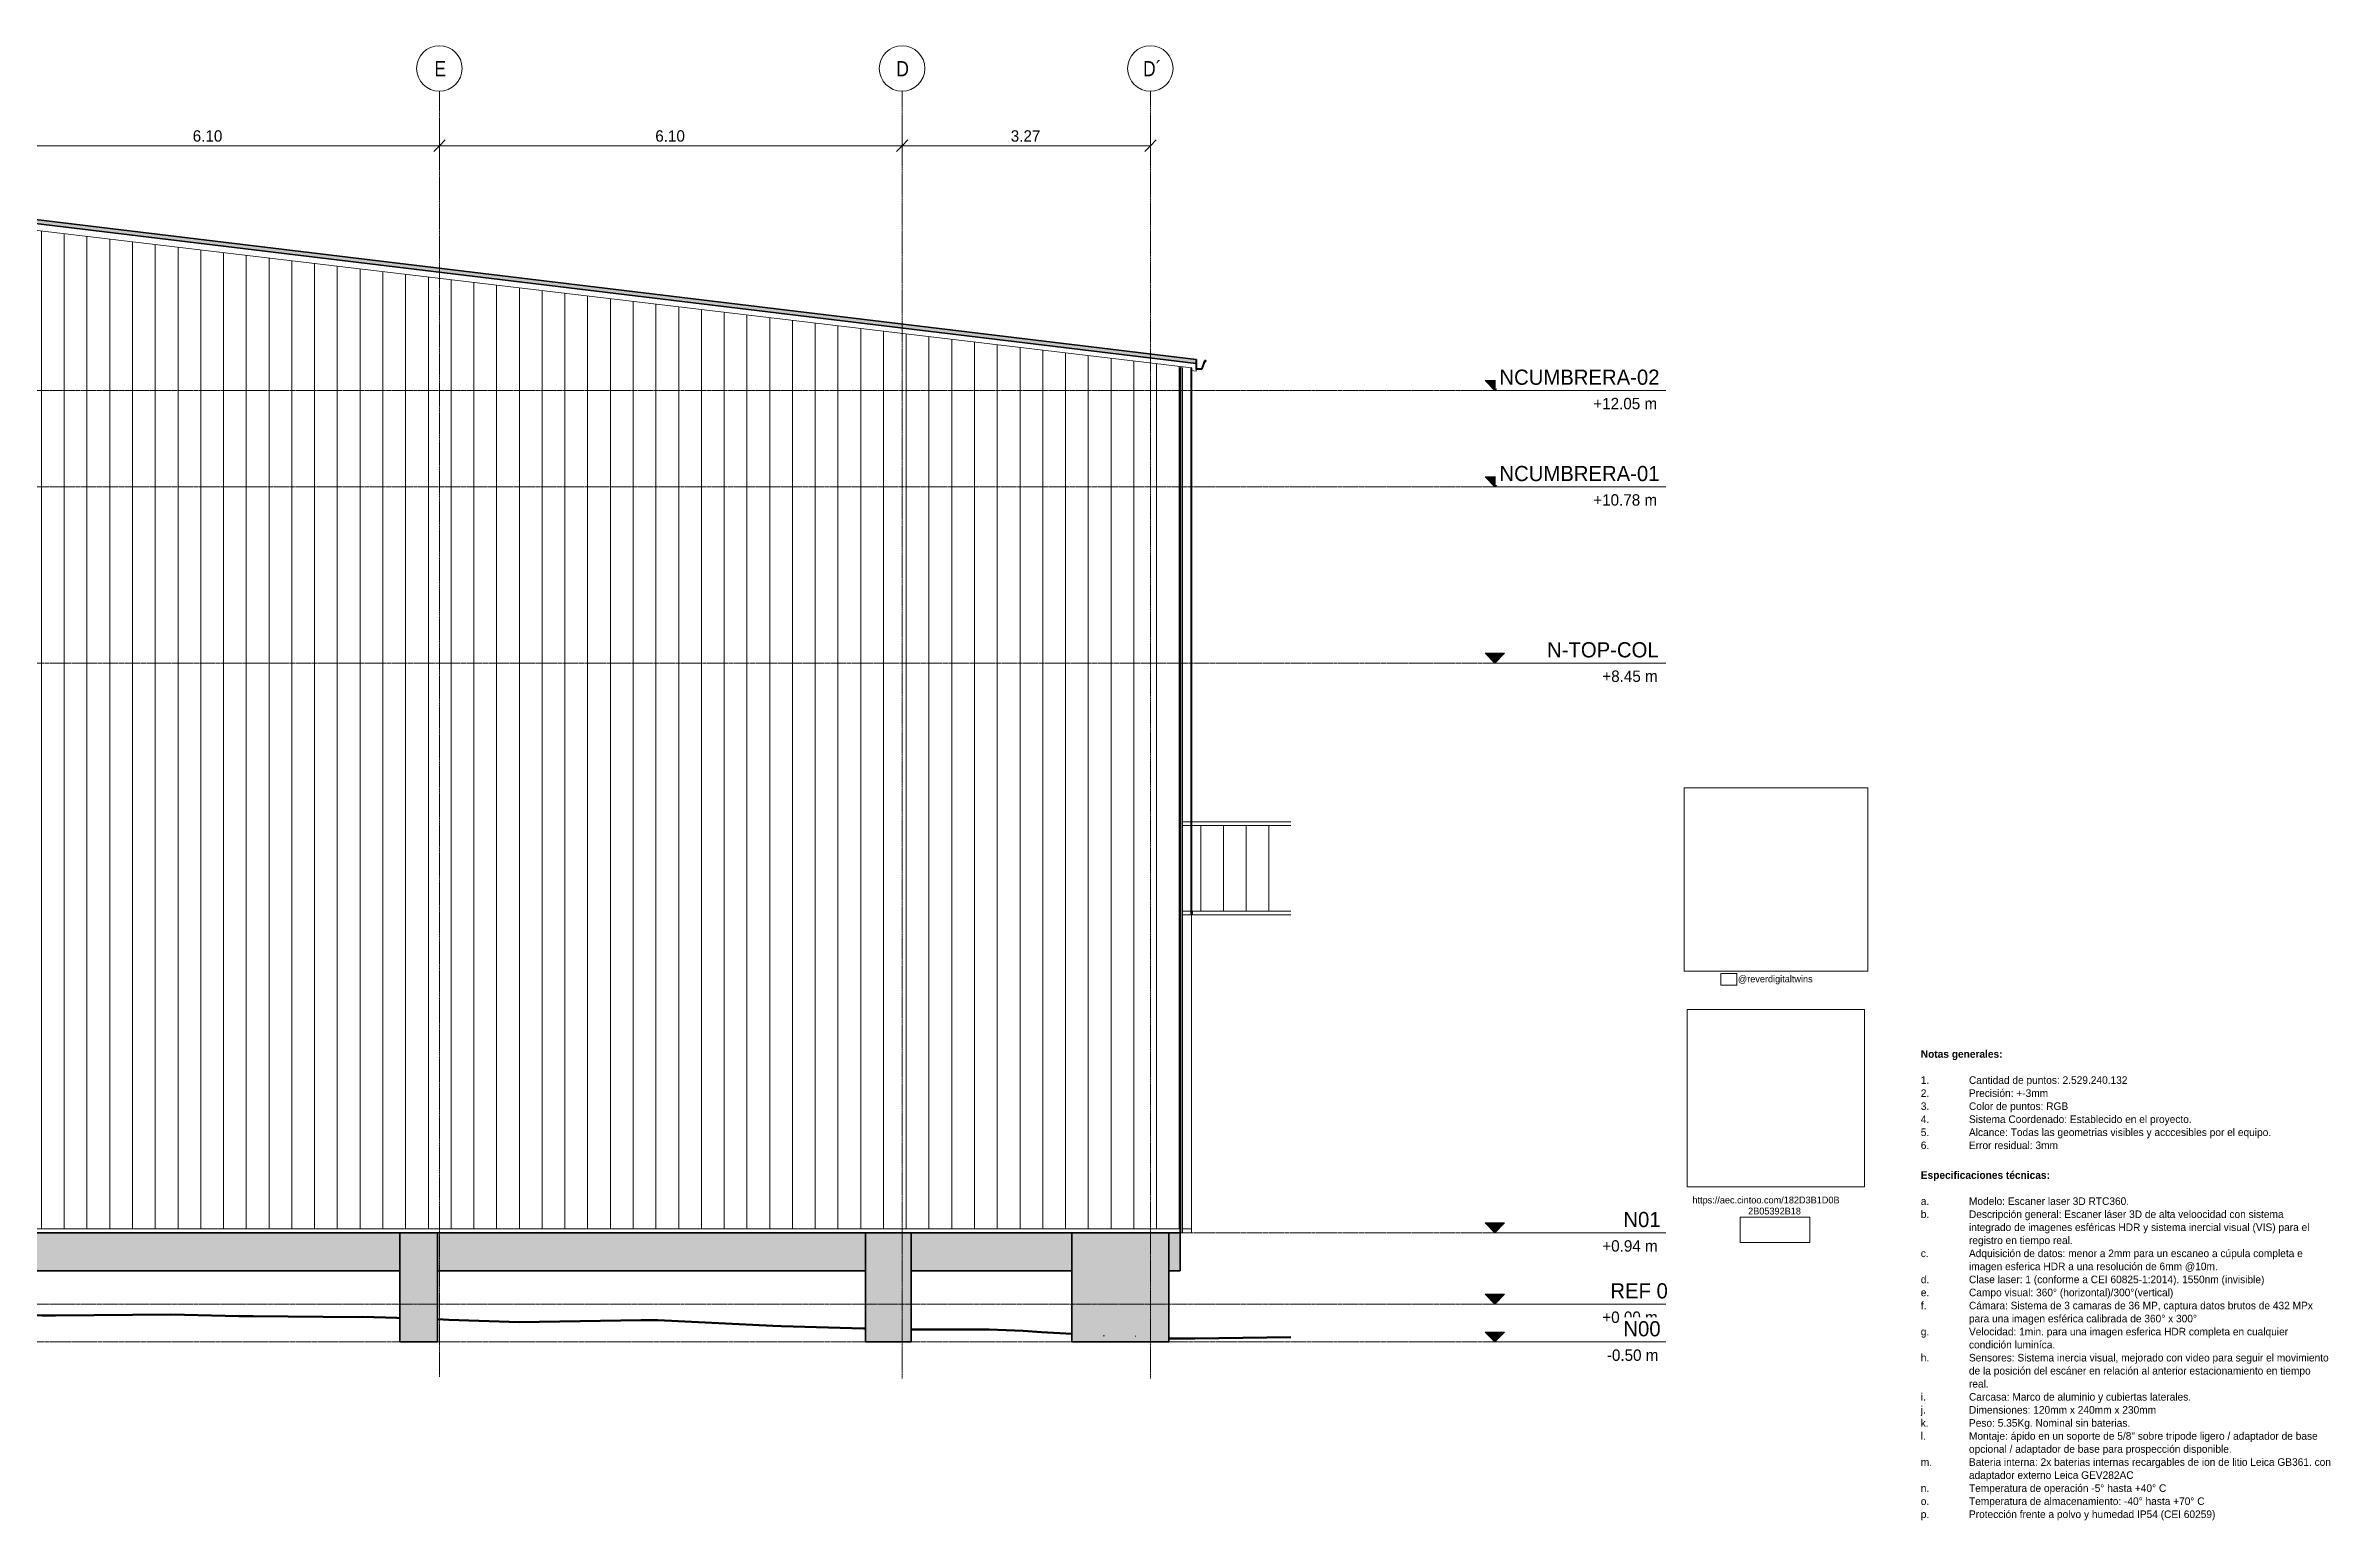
# Model space of a CAD drawing. Header units: centimetres. Extents: x -6716 to 10697, y -285 to 1669.
# Drawn here: x 7686 to 10697, y -285 to 1659 of the extents above; entities that cross this region are included whole.
import ezdxf

# ---------------------------------------------------------------- set-up
doc = ezdxf.new("R2010")
doc.units = ezdxf.units.CM
for name, pattern in [('Centre', [3.175, 0.635, -0.475, 1.59, -0.475]), ('Dash', [0.635, 0.3175, -0.3175]), ('Grid Line', [2.2225, 1.27, -0.3175, 0.3175, -0.3175])]:
    doc.linetypes.add(name, pattern=pattern)
for name, color, linetype, lineweight in [('A-ANNO-DIMS', 7, 'Continuous', 9), ('A-ANNO-DIMS-100', 7, 'Continuous', 9), ('A-FLOR', 7, 'Continuous', 9), ('A-FLOR-LEVL', 7, 'Continuous', 9), ('A-FLOR-PATT', 7, 'Continuous', 35), ('A-ROOF', 7, 'Continuous', 9), ('A-ROOF-MCUT', 7, 'Continuous', 35), ('A-ROOF-OTLN', 7, 'Continuous', 9), ('A-ROOF-PATT', 7, 'Continuous', 35), ('A-WALL', 7, 'Continuous', 9), ('A-WALL-PATT', 7, 'Continuous', 35), ('C-TOPO', 7, 'Continuous', 9), ('C-TOPO-MAJR', 7, 'Continuous', 70), ('G-ANNO-REFR', 7, 'Dash', 18), ('G-ANNO-TEXT', 7, 'Continuous', 9), ('S-GRID', 7, 'Continuous', 9), ('S-GRID-IDEN', 7, 'Continuous', 9)]:
    doc.layers.add(name, color=color, linetype=linetype, lineweight=lineweight)
doc.styles.add('Century Gothic', font='GOTHIC.TTF', dxfattribs={"height": 20})
doc.styles.add('Century Gothic_1', font='GOTHIC.TTF', dxfattribs={"height": 15})
doc.styles.add('Century Gothic_3', font='GOTHIC.TTF', dxfattribs={"height": 9})
doc.styles.add('Century Gothic_4', font='GOTHIC.TTF', dxfattribs={"height": 10})
doc.styles.add('Century Gothic_B', font='GOTHICB.TTF', dxfattribs={"height": 10})
doc.styles.add('Saira Condensed', font='SairaCondensed-Regular.ttf', dxfattribs={"height": 20})
doc.dimstyles.new('FCA_N_Cotas_E100', dxfattribs={"dimscale": 30.48, "dimtxt": 15.662524, "dimasz": 0.492126, "dimexe": 0.656168, "dimexo": 0.656168, "dimgap": 0.032808, "dimtad": 1, "dimlfac": 0.01, "dimrnd": 0.01, "dimzin": 0, "dimdsep": 46, "dimtxsty": 'Century Gothic_1', "dimblk1": 'OBLIQUE', "dimblk2": 'OBLIQUE', "dimsah": 1, "dimcen": 0.09, "dimdle": 0.656168, "dimadec": 3, "dimazin": 2, "dimtfac": 1, "dimtdec": 4, "dimtix": 1, "dimtmove": 0, "dimatfit": 3, "dimfxl": 1, "dimtvp": 1, "dimtolj": 1, "dimtzin": 0, "dimarcsym": 2})
picture_1 = doc.add_image_def('image1.jpg', size_in_pixel=(275, 100))
picture_2 = doc.add_image_def('image2.png', size_in_pixel=(160, 160))
picture_3 = doc.add_image_def('image3.jpeg', size_in_pixel=(2000, 2000))
picture_4 = doc.add_image_def('image4.jpg', size_in_pixel=(434, 317))

# ---------------------------------------------------------------- blocks, each defined once
blk = doc.blocks.new('PQ_RVR_ARQ-01_ZZ_ZZ_MO_T_A_rvt-3-Elevación Eje 25')
at = {"layer": 'A-ROOF-PATT', "lineweight": 9, "true_color": 0xeaeaea}
blk.add_hatch(color=254, dxfattribs=at).paths.add_polyline_path([(-2160.9, 1240.2), (-2160.9, 1245.2), (-4136.8, 1483.4), (-6109.6, 1250.8), (-6109.6, 1245.8), (-4136.8, 1478.4), (-3084, 1351.5)])
at = {"layer": 'A-WALL-PATT', "lineweight": 9, "true_color": 0xf2f2f2}
h = blk.add_hatch(dxfattribs=at)
h.set_pattern_fill('FP_8', style=0, pattern_type=2)
h.set_pattern_definition([(90, (0, 0), (-30, 2e-15), [])])
h.paths.add_polyline_path([(-6087, 99), (-2182.1, 99), (-2182.1, 1234.5), (-2179.1, 1234.5), (-2179.1, 635.8), (-2167.5, 635.8), (-2167.5, 1234.5), (-2167.5, 1234.5), (-4147.1, 1470.1), (-6087.7, 1241.7), (-6087.7, 99)])
h.paths.add_polyline_path([(-2167, 99), (-2167, 513), (-2179.1, 513), (-2179.1, 99)])
at = {"layer": 'A-WALL-PATT', "lineweight": 9, "true_color": 0xeaeaea}
for points in [[(-6090.7, 94), (-6088.2, 94), (-6088.2, 1234.5), (-6090.7, 1234.5), (-6090.7, 285)], [(-6088.2, 99), (-6087.7, 99), (-6087.7, 1234.5), (-6088.2, 1234.5), (-6088.2, 285)], [(-2182.1, 94), (-2181.6, 94.1), (-2181.6, 1234.5), (-2182.1, 1234.5), (-2182.1, 285)], [(-2181.6, 94), (-2179.1, 94), (-2179.1, 1234.5), (-2181.6, 1234.5), (-2181.6, 285)], [(-2167.5, 518), (-2167, 518), (-2167, 1234.5), (-2167.5, 1234.5), (-2167.5, 719.5)], [(-2168.2, 513), (-2165.7, 513), (-2165.7, 518), (-2168.2, 518)], [(-6087, 94), (-6087, 99), (-6089.5, 99), (-6089.5, 94), (-6087.7, 94)]]:
    blk.add_hatch(color=254, dxfattribs=at).paths.add_polyline_path(points)
at = {"layer": 'A-WALL-PATT', "lineweight": 9, "true_color": 0xf2f2f2}
h = blk.add_hatch(dxfattribs=at)
h.set_pattern_fill('FP_9', style=0, pattern_type=2)
h.set_pattern_definition([(90, (-0.6, 0), (-29.996, 2e-15), [])])
h.paths.add_polyline_path([(-2179.1, 518), (-2167.5, 518), (-2167.5, 630.8), (-2179.1, 630.8), (-2179.1, 519)])
h.paths.add_polyline_path([(-2036.1, 518), (-2036.1, 630.8), (-2167, 630.8), (-2167, 518), (-2165.7, 518)])
at = {"layer": 'A-ROOF', "color": 254, "lineweight": 35, "true_color": 0xcccccc}
for p, q in [((-4136.8, 1483.4), (-6109.6, 1250.8)), ((-6109.6, 1245.8), (-4136.8, 1478.4)), ((-2160.9, 1245.2), (-4136.8, 1483.4)), ((-4136.8, 1478.4), (-2160.9, 1240.2)), ((-6109.6, 1250.8), (-6109.6, 1245.8)), ((-2160.9, 1240.2), (-2160.9, 1245.2))]:
    blk.add_line(p, q, dxfattribs=at)
at = {"layer": 'A-ROOF-MCUT', "color": 254, "true_color": 0xcccccc}
for p, q in [((-6120.9, 1249.6), (-6122.1, 1249.6)), ((-6122.1, 1249.6), (-6122.1, 1248.3)), ((-6122.1, 1248.3), (-6120.9, 1248.3)), ((-6121.8, 1248.6), (-6121.8, 1249.2)), ((-6121.8, 1249.2), (-6120.9, 1249.2)), ((-6120.6, 1248.6), (-6121.8, 1248.6)), ((-6120.9, 1249.2), (-6120.9, 1249.6)), ((-6120.9, 1248.3), (-6117, 1238.3)), ((-6116.8, 1238.7), (-6120.6, 1248.6)), ((-6117, 1238.3), (-6109.6, 1238.3)), ((-6109.9, 1238.7), (-6116.8, 1238.7)), ((-6109.6, 1250.8), (-6109.9, 1250.8)), ((-6109.9, 1250.8), (-6109.9, 1238.7)), ((-6109.6, 1238.3), (-6109.6, 1250.8)), ((-2160.6, 1245.2), (-2160.9, 1245.2)), ((-2160.9, 1245.2), (-2160.9, 1232.7)), ((-2160.6, 1233.1), (-2160.6, 1245.2)), ((-2149.9, 1243), (-2153.7, 1233.1)), ((-2153.5, 1232.7), (-2149.7, 1242.7)), ((-2148.7, 1243), (-2149.9, 1243)), ((-2148.4, 1244), (-2149.7, 1244)), ((-2149.7, 1244), (-2149.7, 1243.6)), ((-2149.7, 1243.6), (-2148.7, 1243.6)), ((-2149.7, 1242.7), (-2148.4, 1242.7)), ((-2148.7, 1243.6), (-2148.7, 1243)), ((-2148.4, 1242.7), (-2148.4, 1244)), ((-2160.9, 1232.7), (-2153.5, 1232.7)), ((-2153.7, 1233.1), (-2160.6, 1233.1))]:
    blk.add_line(p, q, dxfattribs=at)
at = {"layer": 'A-ROOF-OTLN', "color": 254, "true_color": 0xcccccc}
for p, q in [((-6109.6, 1235.7), (-6109.6, 1238.3)), ((-6109.6, 1235.7), (-6087.7, 1238.3)), ((-2167, 1230.8), (-2160.9, 1230.1)), ((-2160.9, 1232.7), (-2160.9, 1230.1))]:
    blk.add_line(p, q, dxfattribs=at)
at = {"layer": 'A-WALL', "color": 254, "true_color": 0xcccccc}
for p, q in [((-4147.1, 1470.1), (-6087.7, 1241.7)), ((-2167.2, 1234.5), (-4147.1, 1470.1)), ((-6087.7, 1241.7), (-6087.7, 1234.5)), ((-6088.2, 1234.5), (-6090.7, 1234.5)), ((-6090.7, 1234.5), (-6090.7, 94)), ((-6088.2, 94), (-6088.2, 1234.5)), ((-2179.1, 1234.5), (-2181.6, 1234.5)), ((-2181.6, 1234.5), (-2181.6, 94)), ((-2179.1, 94), (-2179.1, 1234.5)), ((-2165.7, 518), (-2168.2, 518)), ((-2168.2, 518), (-2168.2, 513)), ((-2168.2, 513), (-2165.7, 513)), ((-2167, 99), (-2167, 513)), ((-2165.7, 513), (-2165.7, 518)), ((-6090.7, 94), (-6088.2, 94)), ((-6089.5, 99), (-6089.5, 94)), ((-6087, 99), (-6089.5, 99)), ((-6089.5, 94), (-6087, 94)), ((-6087, 94), (-6087, 99)), ((-2181.6, 94), (-2179.1, 94))]:
    blk.add_line(p, q, dxfattribs=at)
at = {"layer": 'A-WALL', "color": 254, "lineweight": 18, "true_color": 0xcccccc}
for p, q in [((-6087.7, 1241.7), (-6087.7, 1234.5)), ((-2179.1, 635.8), (-2167.5, 635.8)), ((-2167, 635.8), (-2036.1, 635.8)), ((-2179.1, 630.8), (-2167.5, 630.8)), ((-2167, 630.8), (-2036.1, 630.8)), ((-2179.1, 518), (-2168.2, 518)), ((-2179.1, 513), (-2168.2, 513)), ((-2165.7, 518), (-2036.1, 518)), ((-2165.7, 513), (-2036.1, 513)), ((-2182.1, 99), (-6087, 99)), ((-6077.9, 94), (-6087, 94)), ((-5131.4, 94), (-5918.3, 94)), ((-4523.2, 94), (-5061.4, 94)), ((-3820.5, 94), (-4453.2, 94)), ((-3211, 94), (-3750.5, 94)), ((-2596.8, 94), (-3161, 94)), ((-2324.9, 94), (-2536.8, 94)), ((-2182.1, 94), (-2197.2, 94)), ((-2167, 99), (-2179.1, 99)), ((-2167, 94), (-2179.1, 94)), ((-2167, 99), (-2167, 94))]:
    blk.add_line(p, q, dxfattribs=at)
at = {"layer": 'A-WALL', "color": 254, "lineweight": 35, "true_color": 0xcccccc}
for p, q in [((-6087.7, 1234.5), (-6088.2, 1234.5)), ((-6088.2, 1234.5), (-6088.2, 99)), ((-6087.7, 99), (-6087.7, 1234.5)), ((-2182.1, 1234.5), (-2182.1, 94)), ((-2181.6, 1234.5), (-2182.1, 1234.5)), ((-2181.6, 94), (-2181.6, 1234.5)), ((-2167.5, 1234.5), (-2167.5, 518)), ((-2167, 1234.5), (-2167.5, 1234.5)), ((-2167, 518), (-2167, 1234.5)), ((-2167.5, 518), (-2167, 518)), ((-6088.2, 99), (-6087.7, 99)), ((-5918.3, 94), (-6077.9, 94)), ((-6077.9, 94), (-6077.9, -50)), ((-5918.3, -50), (-5918.3, 94)), ((-5131.4, 94), (-5131.4, -50)), ((-5061.4, 94), (-5131.4, 94)), ((-5061.4, -50), (-5061.4, 94)), ((-4523.2, 94), (-4523.2, -50)), ((-4453.2, 94), (-4523.2, 94)), ((-4453.2, -50), (-4453.2, 94)), ((-3820.5, 94), (-3820.5, -50)), ((-3750.5, 94), (-3820.5, 94)), ((-3750.5, -50), (-3750.5, 94)), ((-3211, 94), (-3211, -50)), ((-3161, 94), (-3211, 94)), ((-3161, -50), (-3161, 94)), ((-2596.8, 94), (-2596.8, -50)), ((-2536.8, 94), (-2596.8, 94)), ((-2536.8, -50), (-2536.8, 94)), ((-2197.2, 94), (-2324.9, 94)), ((-2324.9, 94), (-2324.9, -50)), ((-2197.2, -50), (-2197.2, 94)), ((-2182.1, 94), (-2181.6, 94)), ((-6077.9, -50), (-5918.3, -50)), ((-5131.4, -50), (-5061.4, -50)), ((-4523.2, -50), (-4453.2, -50)), ((-3820.5, -50), (-3750.5, -50)), ((-3211, -50), (-3161, -50)), ((-2596.8, -50), (-2536.8, -50)), ((-2324.9, -50), (-2197.2, -50))]:
    blk.add_line(p, q, dxfattribs=at)
at = {"layer": 'C-TOPO', "color": 254, "lineweight": 70, "true_color": 0xdadada}
for p, q in [((-6227.6, 14), (-6156.5, 12.5)), ((-6156.5, 12.5), (-6114.4, 4.8)), ((-6114.4, 4.8), (-6077.9, -10.6)), ((-5429.1, -90.7), (-5161.3, 1.5)), ((-5161.3, 1.5), (-5146.9, 0.6)), ((-5146.9, 0.6), (-5131.4, 0.5)), ((-5061.4, 0), (-4801.8, -1.7)), ((-4801.8, -1.7), (-4784, -1.8)), ((-4784, -1.8), (-4781.5, -0.9)), ((-4781.5, -0.9), (-4612, -0.1)), ((-4612, -0.1), (-4573.5, -0.3)), ((-4573.5, -0.3), (-4565.9, -0.4)), ((-4565.9, -0.4), (-4543.9, -0.3)), ((-4131.9, -7.5), (-3843.8, -12.5)), ((-3843.8, -12.5), (-3824.3, -12.4)), ((-3824.3, -12.4), (-3820.5, -12.5)), ((-3750.5, -13.7), (-3749.1, -13.8)), ((-3749.1, -13.8), (-3682.6, -14.9)), ((-3682.6, -14.9), (-3664.9, -15.1)), ((-3664.9, -15.1), (-3512.9, -13.9)), ((-3512.9, -13.9), (-3423.1, -15.8)), ((-3423.1, -15.8), (-3404.1, -16)), ((-3404.1, -16), (-3265.8, -17.3)), ((-3265.8, -17.3), (-3260.1, -16.8)), ((-3260.1, -16.8), (-3214.9, -18.3)), ((-3214.9, -18.3), (-3211, -18.4)), ((-3161, -20.1), (-3146.3, -20.9)), ((-3146.3, -20.9), (-3053.7, -23.8)), ((-3053.7, -23.8), (-2892.7, -21.4)), ((-2892.7, -21.4), (-2870.9, -21.4)), ((-2870.9, -21.4), (-2719.3, -28.9)), ((-2719.3, -28.9), (-2707.6, -29.3)), ((-2707.6, -29.3), (-2599.6, -32)), ((-5978.4, -50), (-5932, -67.7)), ((-2599.6, -32), (-2596.8, -32.1)), ((-2536.8, -33.5), (-2523.1, -33.6)), ((-2523.1, -33.6), (-2433.7, -33.5)), ((-2433.7, -33.5), (-2389, -35.3)), ((-2389, -35.3), (-2365, -37)), ((-2365, -37), (-2324.9, -39.4)), ((-2197.2, -45.3), (-2175.2, -45.2)), ((-2175.2, -45.2), (-2174.8, -45.2)), ((-2174.8, -45.2), (-2162.7, -45.2)), ((-2162.7, -45.2), (-2036.1, -43.5)), ((-5932, -67.7), (-5882, -83.7)), ((-5882, -83.7), (-5855, -85.7)), ((-5855, -85.7), (-5713.4, -85.8)), ((-5713.4, -85.8), (-5623.6, -86.7)), ((-5623.6, -86.7), (-5591.8, -86.8)), ((-5591.8, -86.8), (-5524, -89.6)), ((-5524, -89.6), (-5449.1, -90.5)), ((-5449.1, -90.5), (-5429.1, -90.7))]:
    blk.add_line(p, q, dxfattribs=at)
at = {"layer": 'C-TOPO', "color": 254, "true_color": 0xdadada}
for p, q in [((-6156.5, 12.5), (-6227.6, 14)), ((-6114.4, 4.8), (-6156.5, 12.5)), ((-6114.4, 4.8), (-6077.9, -10.6)), ((-5161.3, 1.5), (-5429.1, -90.7)), ((-5161.3, 1.5), (-5165.4, 1.8)), ((-5146.9, 0.6), (-5161.3, 1.5)), ((-5146.9, 0.6), (-5131.4, 0.5)), ((-5061.4, 0), (-4801.8, -1.7)), ((-4784, -1.8), (-4801.8, -1.7)), ((-4781.5, -0.9), (-4788.1, -1.3)), ((-4784, -1.8), (-4784.5, -1.8)), ((-4781.5, -0.9), (-4784, -1.8)), ((-4781.5, -0.9), (-4612, -0.1)), ((-4612, -0.1), (-4573.5, -0.3)), ((-4573.5, -0.3), (-4565.9, -0.4)), ((-4543.9, -0.3), (-4565.9, -0.4)), ((-4523.2, -0.6), (-4543.9, -0.3)), ((-3843.8, -12.5), (-4453.2, -1.9)), ((-3848.9, -12.5), (-3843.8, -12.5)), ((-3824.3, -12.4), (-3843.8, -12.5)), ((-3820.5, -12.5), (-3824.3, -12.4)), ((-3749.1, -13.8), (-3750.5, -13.7)), ((-3749.1, -13.8), (-3682.6, -14.9)), ((-3664.9, -15.1), (-3682.6, -14.9)), ((-3512.9, -13.9), (-3664.9, -15.1)), ((-3512.9, -13.9), (-3423.1, -15.8)), ((-3423.1, -15.8), (-3404.1, -16)), ((-3404.1, -16), (-3265.8, -17.3)), ((-3265.8, -17.3), (-3260.1, -16.8)), ((-3214.9, -18.3), (-3260.1, -16.8)), ((-3211, -18.4), (-3214.9, -18.3)), ((-3161, -20.1), (-3146.3, -20.9)), ((-3053.7, -23.8), (-3146.3, -20.9)), ((-3053.7, -23.8), (-2892.7, -21.4)), ((-2870.9, -21.4), (-2892.7, -21.4)), ((-2719.3, -28.9), (-2870.9, -21.4)), ((-2707.6, -29.3), (-2719.3, -28.9)), ((-2599.6, -32), (-2707.6, -29.3)), ((-5932, -67.7), (-5978.4, -50)), ((-2596.8, -32.1), (-2599.6, -32)), ((-2523.1, -33.6), (-2536.8, -33.5)), ((-2433.7, -33.5), (-2523.1, -33.6)), ((-2433.7, -33.5), (-2389, -35.3)), ((-2365, -37), (-2389, -35.3)), ((-2324.9, -39.4), (-2365, -37)), ((-2281.8, -41.9), (-2283.5, -41.9)), ((-2240.7, -42.1), (-2241.5, -42.1)), ((-2175.2, -45.2), (-2197.2, -45.3)), ((-2174.8, -45.2), (-2175.2, -45.2)), ((-2162.7, -45.2), (-2174.8, -45.2)), ((-2036.1, -43.5), (-2162.7, -45.2)), ((-5932, -67.7), (-5882, -83.7)), ((-5855, -85.7), (-5882, -83.7)), ((-5713.4, -85.8), (-5855, -85.7)), ((-5713.4, -85.8), (-5623.6, -86.7)), ((-5623.6, -86.7), (-5591.8, -86.8)), ((-5524, -89.6), (-5591.8, -86.8)), ((-5524, -89.6), (-5449.1, -90.5)), ((-5429.1, -90.7), (-5449.1, -90.5))]:
    blk.add_line(p, q, dxfattribs=at)
at = {"layer": 'C-TOPO-MAJR', "color": 254, "true_color": 0xdadada}
for p, q in [((-6101.6, 0), (-6103.1, 0)), ((-5165.7, 0), (-5170.1, 0))]:
    blk.add_line(p, q, dxfattribs=at)
blk = doc.blocks.new('Level - Con_Triangulo-1145637-Elevación Eje 25')
at = {"layer": 'A-FLOR-LEVL', "true_color": 0xe2e2e2}
blk.add_hatch(color=254, dxfattribs=at).paths.add_polyline_path([(-6509.1, 12.9), (-6496.3, 0), (-6483.4, 12.9)])
at = {"layer": 'A-FLOR-LEVL', "color": 253, "true_color": 0xaaaaaa}
for p, q in [((-6483.4, 0), (-6721.8, 0)), ((-6509.1, 12.9), (-6483.4, 12.9)), ((-6496.3, 0), (-6509.1, 12.9)), ((-6483.4, 12.9), (-6496.3, 0))]:
    blk.add_line(p, q, dxfattribs=at)
blk = doc.blocks.new('Grid - 3mm-1819951-Elevación Eje 25')
at = {"layer": 'S-GRID-IDEN', "color": 253, "true_color": 0xaaaaaa}
blk.add_circle((-2548.7, 1629), 30, dxfattribs=at)
blk = doc.blocks.new('DIMBLOCK37-Elevación Eje 25')
at = {"layer": 'A-ANNO-DIMS-100'}
for p, q in [((7595, 1527.2), (7595, 1547.2)), ((8204.6, 1527.2), (8204.6, 1547.2)), ((7595, 1527.2), (8204.6, 1527.2)), ((7595, 1527.2), (7595, 1517.8)), ((8204.6, 1527.2), (8204.6, 1517.8))]:
    blk.add_line(p, q, dxfattribs=at)
at = {"layer": 'A-ANNO-DIMS-100', "lineweight": 35}
for p, q in [((7595, 1527.2), (7587.5, 1519.7)), ((7595, 1527.2), (7602.5, 1534.7)), ((8204.6, 1527.2), (8197.1, 1519.7)), ((8204.6, 1527.2), (8212.1, 1534.7))]:
    blk.add_line(p, q, dxfattribs=at)
at = {"layer": 'A-ANNO-DIMS-100', "color": 0, "insert": (7879.4, 1547.5), "char_height": 15, "width": 48.927, "attachment_point": 1, "line_spacing_factor": 0.984502, "style": 'Century Gothic_1'}
blk.add_mtext('6.10', dxfattribs=at)
blk = doc.blocks.new('_Oblique')
at = {"color": 0, "linetype": 'ByBlock', "lineweight": -2}
blk.add_line((-0.5, -0.5), (0.5, 0.5), dxfattribs=at)
blk = doc.blocks.new('DIMBLOCK38-Elevación Eje 25')
at = {"layer": 'A-ANNO-DIMS-100'}
for p, q in [((8204.6, 1527.2), (8204.6, 1547.2)), ((8814.6, 1527.2), (8814.6, 1547.2)), ((8204.6, 1527.2), (8814.6, 1527.2)), ((8204.6, 1527.2), (8204.6, 1517.8)), ((8814.6, 1527.2), (8814.6, 1517.8))]:
    blk.add_line(p, q, dxfattribs=at)
at = {"layer": 'A-ANNO-DIMS-100', "lineweight": 35}
for p, q in [((8204.6, 1527.2), (8197.1, 1519.7)), ((8204.6, 1527.2), (8212.1, 1534.7)), ((8814.6, 1527.2), (8807.1, 1519.7)), ((8814.6, 1527.2), (8822.1, 1534.7))]:
    blk.add_line(p, q, dxfattribs=at)
at = {"layer": 'A-ANNO-DIMS-100', "color": 0, "insert": (8489.2, 1547.5), "char_height": 15, "width": 48.927, "attachment_point": 1, "line_spacing_factor": 0.984502, "style": 'Century Gothic_1'}
blk.add_mtext('6.10', dxfattribs=at)
blk = doc.blocks.new('DIMBLOCK39-Elevación Eje 25')
at = {"layer": 'A-ANNO-DIMS-100'}
for p, q in [((8814.6, 1527.2), (8814.6, 1547.2)), ((9141.9, 1527.2), (9141.9, 1547.2)), ((8814.6, 1527.2), (9141.9, 1527.2)), ((8814.6, 1527.2), (8814.6, 1517.8)), ((9141.9, 1527.2), (9141.9, 1517.8))]:
    blk.add_line(p, q, dxfattribs=at)
at = {"layer": 'A-ANNO-DIMS-100', "lineweight": 35}
for p, q in [((8814.6, 1527.2), (8807.1, 1519.7)), ((8814.6, 1527.2), (8822.1, 1534.7)), ((9141.9, 1527.2), (9134.4, 1519.7)), ((9141.9, 1527.2), (9149.4, 1534.7))]:
    blk.add_line(p, q, dxfattribs=at)
at = {"layer": 'A-ANNO-DIMS-100', "color": 0, "insert": (8957.8, 1547.5), "char_height": 15, "width": 48.927, "attachment_point": 1, "line_spacing_factor": 0.984502, "style": 'Century Gothic_1'}
blk.add_mtext('3.27', dxfattribs=at)

msp = doc.modelspace()

# ---------------------------------------------------------------- hatches: boundary and pattern name
at = {"layer": 'A-FLOR-PATT', "lineweight": 9, "true_color": 0x9a9a9a}
msp.add_hatch(color=253, dxfattribs=at).paths.add_polyline_path([(7231.384, 44), (9181.183, 44), (9181.183, 94), (5275.532, 94), (5275.532, 44), (6910.04, 44)])
at = {"layer": 'A-WALL-PATT', "lineweight": 9, "true_color": 0x9a9a9a}
for points in [[(8202.214, -50), (8202.214, 44), (8152.214, 44), (8152.214, -50)], [(8803.188, -50), (8826.418, -50), (8826.418, 44), (8766.418, 44), (8766.418, -50)], [(9038.31, -50), (9166.046, -50), (9166.046, 44), (9038.31, 44)]]:
    msp.add_hatch(color=253, dxfattribs=at).paths.add_polyline_path(points)

# ---------------------------------------------------------------- linework, layer by layer
at = {"layer": 'A-FLOR', "lineweight": 35}
for p, q in [((9181.183, 94), (5275.532, 94)), ((9181.183, 44), (9181.183, 94)), ((7612.772, 44), (8152.214, 44)), ((8202.214, 44), (8766.418, 44)), ((8826.418, 44), (9038.31, 44)), ((9166.046, 44), (9181.183, 44))]:
    msp.add_line(p, q, dxfattribs=at)
at = {"layer": 'A-FLOR-LEVL', "color": 253, "linetype": 'Centre', "true_color": 0xaaaaaa}
for p, q in [((9583.088, 845.103), (4879.851, 845.103)), ((4879.851, 94), (9583.088, 94)), ((4879.851, 0), (9583.088, 0)), ((9583.088, -50), (4879.851, -50))]:
    msp.add_line(p, q, dxfattribs=at)
at = {"layer": 'A-WALL', "lineweight": 35}
for p, q in [((8152.214, 44), (8152.214, -50)), ((8202.214, -50), (8202.214, 44)), ((8766.418, 44), (8766.418, -50)), ((8826.418, -50), (8826.418, 44)), ((9038.31, 44), (9038.31, -50)), ((9166.046, -50), (9166.046, 44)), ((8152.214, -50), (8202.214, -50)), ((8766.418, -50), (8826.418, -50)), ((9038.31, -50), (9166.046, -50))]:
    msp.add_line(p, q, dxfattribs=at)
at = {"layer": 'S-GRID', "color": 253, "linetype": 'Grid Line', "true_color": 0xaaaaaa}
for p, q in [((8204.582, -95.869), (8204.582, 1599.015)), ((8814.582, -98.157), (8814.582, 1599.015)), ((9141.869, -98.157), (9141.869, 1599.015))]:
    msp.add_line(p, q, dxfattribs=at)

# ---------------------------------------------------------------- block references
at = {"lineweight": 5}
msp.add_blockref('PQ_RVR_ARQ-01_ZZ_ZZ_MO_T_A_rvt-3-Elevación Eje 25', (11363.245, 0), dxfattribs=at)
at = {"layer": 'A-FLOR-LEVL', "color": 253, "true_color": 0xaaaaaa, "extrusion": (0, 0, -1)}
for p in [(-3099.694, 1204.505), (-3099.694, 1077.508), (-3099.694, 845.103), (-3099.694, 94), (-3099.694, 0)]:
    msp.add_blockref('Level - Con_Triangulo-1145637-Elevación Eje 25', p, dxfattribs=at)
at = {"layer": 'S-GRID-IDEN', "color": 253, "true_color": 0xaaaaaa}
for p in [(10753.245, 0), (11363.245, 0), (11690.531, 0)]:
    msp.add_blockref('Grid - 3mm-1819951-Elevación Eje 25', p, dxfattribs=at)

# ---------------------------------------------------------------- texts
at = {"layer": 'G-ANNO-TEXT', "attachment_point": 1}
for s, insert, char_height, width, style in [('@reverdigitaltwins', (9916.452, 433.164), 9, 128.67084, 'Century Gothic_3'), ('Notas generales:', (10157.515, 334.701), 10, 141.49784, 'Century Gothic_B'), ('2.', (10157.515, 283.107), 10, 76.96958, 'Century Gothic_4'), ('1.', (10157.515, 300.305), 10, 76.96958, 'Century Gothic_4'), ('Cantidad de puntos: 2.529.240.132', (10221.015, 300.305), 10, 287.40497, 'Century Gothic_4'), ('Precisión: +-3mm', (10221.015, 283.107), 10, 141.097, 'Century Gothic_4'), ('4.', (10157.515, 248.711), 10, 76.96958, 'Century Gothic_4'), ('3.', (10157.515, 265.909), 10, 76.96958, 'Century Gothic_4'), ('Sistema Coordenado: Establecido en el proyecto.', (10221.015, 248.711), 10, 416.47666, 'Century Gothic_4'), ('Color de puntos: RGB', (10221.015, 265.909), 10, 178.37547, 'Century Gothic_4'), ('5.', (10157.515, 231.513), 10, 76.96958, 'Century Gothic_4'), ('6.', (10157.515, 214.315), 10, 76.96958, 'Century Gothic_4'), ('Alcance: Todas las geometrias visibles y acccesibles por el equipo.', (10221.015, 231.513), 10, 557.9745, 'Century Gothic_4'), ('Error residual: 3mm', (10221.015, 214.315), 10, 156.72991, 'Century Gothic_4'), ('Especificaciones técnicas:', (10157.515, 175.082), 10, 222.86912, 'Century Gothic_B'), ('https://aec.cintoo.com/182D3B1D0B', (9856.447, 141.669), 9, 262.55266, 'Century Gothic_3'), ('2B05392B18', (9929.869, 127.117), 9, 84.17719, 'Century Gothic_3'), ('a.', (10157.515, 140.686), 10, 76.96958, 'Century Gothic_4'), ('b.', (10157.515, 123.488), 10, 76.96958, 'Century Gothic_4'), ('Modelo: Escaner laser 3D RTC360.', (10221.015, 140.686), 10, 280.59062, 'Century Gothic_4'), ('Descripción general: Escaner láser 3D de alta veloocidad con sistema ', (10221.015, 123.488), 10, 590.84369, 'Century Gothic_4'), ('integrado de imagenes esféricas HDR y sistema inercial visual (VIS) para el ', (10221.015, 106.29), 10, 624.11372, 'Century Gothic_4'), ('c.', (10157.515, 71.894), 10, 76.96958, 'Century Gothic_4'), ('Adquisición de datos: menor a 2mm para un escaneo a cúpula completa e ', (10221.015, 71.894), 10, 640.14747, 'Century Gothic_4'), ('registro en tiempo real.', (10221.015, 89.092), 10, 192.405, 'Century Gothic_4'), ('d.', (10157.515, 37.498), 10, 76.96958, 'Century Gothic_4'), ('Clase laser: 1 (conforme a CEI 60825-1:2014). 1550nm (invisible)', (10221.015, 37.498), 10, 525.907, 'Century Gothic_4'), ('imagen esferica HDR a una resolución de 6mm @10m.', (10221.015, 54.696), 10, 454.15597, 'Century Gothic_4'), ('f.', (10157.515, 3.102), 10, 76.96958, 'Century Gothic_4'), ('e.', (10157.515, 20.3), 10, 76.96958, 'Century Gothic_4'), ('Campo visual: 360° (horizontal)/300°(vertical)', (10221.015, 20.3), 10, 376.79312, 'Century Gothic_4'), ('Cámara: Sistema de 3 camaras de 36 MP, captura datos brutos de 432 MPx ', (10221.015, 3.102), 10, 637.74241, 'Century Gothic_4'), ('para una imagen esférica calibrada de 360° x 300°', (10221.015, -14.095), 10, 426.89859, 'Century Gothic_4'), ('g.', (10157.515, -31.293), 10, 76.96958, 'Century Gothic_4'), ('Velocidad: 1min. para una imagen esferica HDR completa en cualquier ', (10221.015, -31.293), 10, 606.47659, 'Century Gothic_4'), ('condición luminíca.', (10221.015, -48.491), 10, 164.74678, 'Century Gothic_4'), ('h.', (10157.515, -65.689), 10, 76.96958, 'Century Gothic_4'), ('de la posición del escáner en relación al anterior estacionamiento en tiempo ', (10221.015, -82.887), 10, 652.17278, 'Century Gothic_4'), ('Sensores: Sistema inercia visual, mejorado con video para seguir el movimiento ', (10221.015, -65.689), 10, 667.40484, 'Century Gothic_4'), ('i.', (10157.515, -117.283), 10, 76.96958, 'Century Gothic_4'), ('Carcasa: Marco de aluminio y cubiertas laterales.', (10221.015, -117.283), 10, 416.47666, 'Century Gothic_4'), ('real. ', (10221.015, -100.085), 10, 40.88606, 'Century Gothic_4'), ('j.', (10157.515, -134.481), 10, 76.96958, 'Century Gothic_4'), ('Dimensiones: 120mm x 240mm x 230mm ', (10221.015, -134.481), 10, 339.9155, 'Century Gothic_4'), ('k.', (10157.515, -151.679), 10, 76.96958, 'Century Gothic_4'), ('l.', (10157.515, -168.877), 10, 76.96958, 'Century Gothic_4'), ('Peso: 5.35Kg. Nominal sin baterias.', (10221.015, -151.679), 10, 284.59906, 'Century Gothic_4'), ('Montaje: ápido en un soporte de 5/8" sobre tripode ligero / adaptador de base ', (10221.015, -168.877), 10, 667.40484, 'Century Gothic_4'), ('m.', (10157.515, -203.273), 10, 76.96958, 'Century Gothic_4'), ('opcional / adaptador de base para prospección disponible.', (10221.015, -186.075), 10, 507.06734, 'Century Gothic_4'), ('Bateria interna: 2x baterias internas recargables de ion de litio Leica GB361. con ', (10221.015, -203.273), 10, 667.40484, 'Century Gothic_4'), ('n.', (10157.515, -237.668), 10, 76.96958, 'Century Gothic_4'), ('Temperatura de operación -5° hasta +40° C', (10221.015, -237.668), 10, 365.16866, 'Century Gothic_4'), ('adaptador externo Leica GEV282AC', (10221.015, -220.47), 10, 305.44294, 'Century Gothic_4'), ('o.', (10157.515, -254.866), 10, 76.96958, 'Century Gothic_4'), ('Temperatura de almacenamiento: -40° hasta +70° C', (10221.015, -254.866), 10, 438.12222, 'Century Gothic_4'), ('p.', (10157.515, -272.064), 10, 76.96958, 'Century Gothic_4'), ('Protección frente a polvo y humedad IP54 (CEI 60259)', (10221.015, -272.064), 10, 452.95344, 'Century Gothic_4')]:
    msp.add_mtext(s, dxfattribs=dict(at, insert=insert, char_height=char_height, width=width, style=style))
at = {"layer": 'S-GRID-IDEN', "color": 253, "true_color": 0xaaaaaa, "char_height": 20, "attachment_point": 1, "style": 'Saira Condensed'}
for s, insert, width in [('E', (8198.009, 1638.694), 15.23206), ('D', (8807.009, 1638.694), 17.63712), ('D´', (9132.295, 1638.694), 22.44725)]:
    msp.add_mtext(s, dxfattribs=dict(at, insert=insert, width=width))

# ---------------------------------------------------------------- dimensions: what is measured, and where the dimension line sits
at = {"layer": 'A-ANNO-DIMS'}
for base, p1, p2, override, picture, middle in [((8204.582, 1527.233), (7594.986, 1537.84), (8204.582, 1537.84), {"dimpost": '<>', "dimfxl": 609.596326}, 'DIMBLOCK37-Elevación Eje 25', (7899.784, 1536.11)), ((8814.582, 1527.233), (8204.582, 1537.84), (8814.582, 1537.84), {"dimpost": '<>', "dimfxl": 610}, 'DIMBLOCK38-Elevación Eje 25', (8509.582, 1536.11)), ((9141.869, 1527.233), (8814.582, 1537.84), (9141.869, 1537.84), {"dimpost": '<>', "dimfxl": 327.28625}, 'DIMBLOCK39-Elevación Eje 25', (8978.225, 1536.11))]:
    dim = msp.add_linear_dim(base=base, p1=p1, p2=p2, dimstyle='FCA_N_Cotas_E100', override=override, dxfattribs=at)
    dim.commit()
    dim.dimension.update_dxf_attribs({"geometry": picture, "text_midpoint": middle})

# ---------------------------------------------------------------- pictures from other files: only their frames are drawn
at = {"layer": 'G-ANNO-REFR'}
image = msp.add_image(picture_3, insert=(9845.733, 438.707), size_in_units=(242.019, 242.019), dxfattribs=at)
image.dxf.flags = 7
image = msp.add_image(picture_4, insert=(9893.961, 420.448), size_in_units=(20.95, 15.302), dxfattribs=at)
image.dxf.flags = 7
image = msp.add_image(picture_2, insert=(9849.733, 154.584), size_in_units=(233.6, 233.6), dxfattribs=at)
image.dxf.flags = 7
image = msp.add_image(picture_1, insert=(9919.547, 81.017), size_in_units=(91.791, 33.379), dxfattribs=at)
image.dxf.flags = 7

# ---------------------------------------------------------------- next in the draw order: texts
at = {"layer": 'A-FLOR-LEVL', "color": 9, "true_color": 0xb7b7b7, "char_height": 20, "attachment_point": 1, "style": 'Century Gothic', "bg_fill": 3, "box_fill_scale": 1.25, "bg_fill_color": 256, "bg_fill_true_color": 13158600, "bg_fill_transparency": 0}
for s, insert, width in [('NCUMBRERA-02', (9602.046, 1231.973), 262.15181), ('NCUMBRERA-01', (9602.046, 1104.976), 262.15181), ('N-TOP-COL', (9664.846, 872.571), 185.9915), ('N01', (9765.446, 121.468), 64.135), ('REF 0', (9748.246, 27.468), 84.97887)]:
    msp.add_mtext(s, dxfattribs=dict(at, insert=insert, width=width))

# ---------------------------------------------------------------- next in the draw order: linework, layer by layer
at = {"layer": 'A-FLOR-LEVL', "color": 253, "linetype": 'Centre', "true_color": 0xaaaaaa}
for p, q in [((4879.851, 1204.505), (9583.088, 1204.505)), ((4879.851, 1077.508), (9583.088, 1077.508))]:
    msp.add_line(p, q, dxfattribs=at)

# ---------------------------------------------------------------- next in the draw order: texts
at = {"layer": 'A-FLOR-LEVL', "color": 9, "true_color": 0xb7b7b7, "char_height": 15, "attachment_point": 1, "style": 'Century Gothic_1', "bg_fill": 3, "box_fill_scale": 1.25, "bg_fill_color": 256, "bg_fill_true_color": 13158600, "bg_fill_transparency": 0}
for s, insert, width in [('+12.05 m', (9725.746, 1194.661), 112.23625), ('+10.78 m', (9725.746, 1067.664), 112.23625), ('+8.45 m', (9737.646, 835.259), 97.80587), ('+0.94 m', (9737.646, 84.156), 97.80587), ('+0.00 m', (9737.646, -9.844), 97.80587)]:
    msp.add_mtext(s, dxfattribs=dict(at, insert=insert, width=width))

# ---------------------------------------------------------------- next in the draw order: block references
at = {"layer": 'A-FLOR-LEVL', "color": 253, "true_color": 0xaaaaaa, "extrusion": (0, 0, -1)}
msp.add_blockref('Level - Con_Triangulo-1145637-Elevación Eje 25', (-3099.694, -50), dxfattribs=at)

# ---------------------------------------------------------------- next in the draw order: texts
at = {"layer": 'A-FLOR-LEVL', "color": 9, "true_color": 0xb7b7b7, "insert": (9765.446, -22.532), "char_height": 20, "width": 64.135, "attachment_point": 1, "style": 'Century Gothic', "bg_fill": 3, "box_fill_scale": 1.25, "bg_fill_color": 256, "bg_fill_true_color": 13158600, "bg_fill_transparency": 0}
msp.add_mtext('N00', dxfattribs=at)

# ---------------------------------------------------------------- next in the draw order: texts
at = {"layer": 'A-FLOR-LEVL', "color": 9, "true_color": 0xb7b7b7, "insert": (9743.646, -59.844), "char_height": 15, "width": 90.59069, "attachment_point": 1, "style": 'Century Gothic_1', "bg_fill": 3, "box_fill_scale": 1.25, "bg_fill_color": 256, "bg_fill_true_color": 13158600, "bg_fill_transparency": 0}
msp.add_mtext('-0.50 m', dxfattribs=at)

doc.saveas('drawing.dxf')
